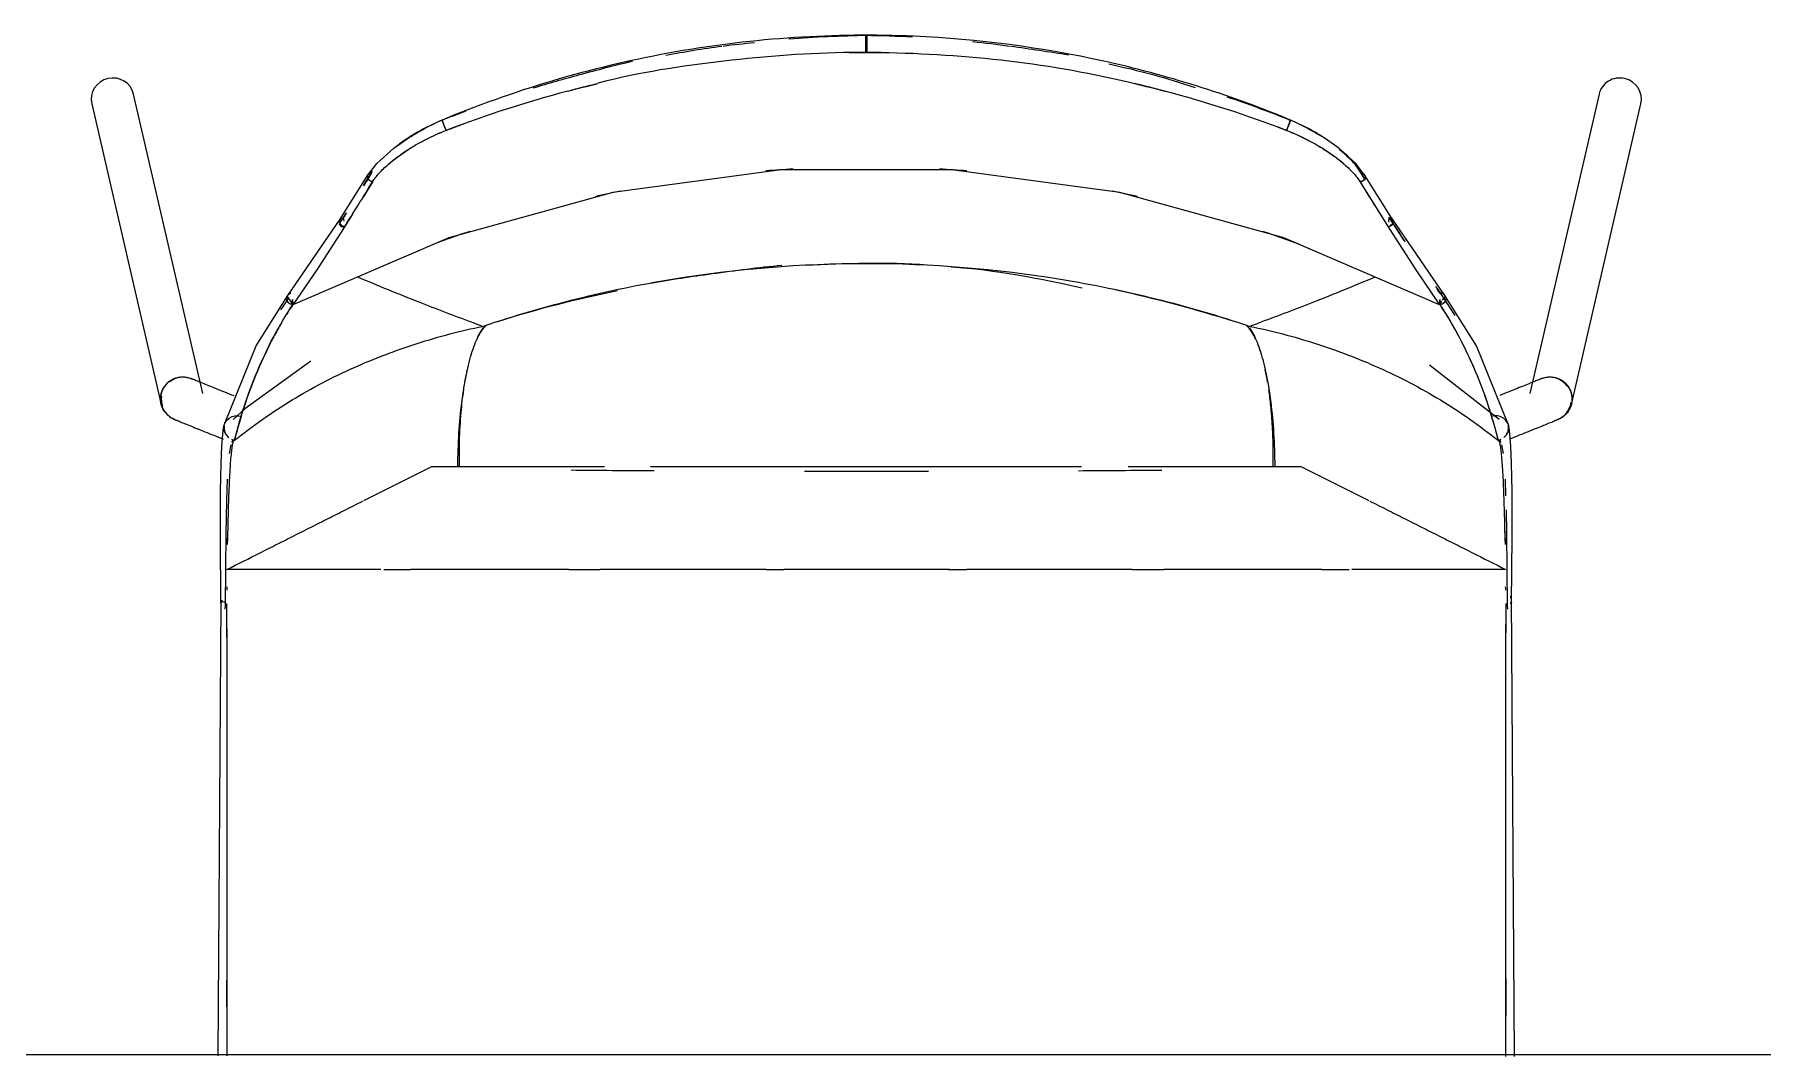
# Model space of a CAD drawing. Header units: millimetres. Extents: x 155920 to 295199, y -4084 to 97293.
# Drawn here: x 189633 to 190261, y 25774 to 26146 of the extents above; entities that cross this region are included whole.
import ezdxf

# ---------------------------------------------------------------- set-up
doc = ezdxf.new("R2010")
doc.units = ezdxf.units.MM
doc.header["$MEASUREMENT"] = 0
doc.layers.add('I-FURN', color=8, linetype='CONTINUOUS', lineweight=9)

msp = doc.modelspace()

# ---------------------------------------------------------------- linework, layer by layer
at = {"layer": 'I-FURN'}
for p, q in [((189935.27, 26145.24), (189935.27, 26145.35)), ((189935.27, 26144.93), (189935.27, 26145.24)), ((189935.27, 26144.43), (189935.27, 26144.93)), ((189935.27, 26143.79), (189935.27, 26144.43)), ((189935.27, 26143.04), (189935.27, 26143.79)), ((189935.27, 26142.23), (189935.27, 26143.04)), ((189935.27, 26141.43), (189935.27, 26142.23)), ((189935.27, 26140.67), (189935.27, 26141.43)), ((189935.27, 26140.03), (189935.27, 26140.67)), ((189935.73, 26145.35), (189935.73, 26145.24)), ((189935.73, 26145.24), (189935.73, 26144.93)), ((189935.73, 26144.93), (189935.73, 26144.43)), ((189935.73, 26144.43), (189935.73, 26143.79)), ((189935.73, 26143.79), (189935.73, 26143.04)), ((189935.73, 26143.04), (189935.73, 26142.23)), ((189935.73, 26142.23), (189935.73, 26141.43)), ((189935.73, 26141.43), (189935.73, 26140.67)), ((189935.73, 26140.67), (189935.73, 26140.03)), ((189935.28, 26139.54), (189935.27, 26140.03)), ((189935.28, 26139.22), (189935.28, 26139.54)), ((189935.73, 26140.03), (189935.73, 26139.54)), ((189935.73, 26139.54), (189935.73, 26139.22)), ((189694.53, 26015.17), (189669.41, 26123.98)), ((190201.59, 26123.98), (190176.47, 26015.17)), ((189654.21, 26120.47), (189679.33, 26011.66)), ((190191.67, 26011.66), (190216.8, 26120.47)), ((189769.24, 26108.14), (189776.43, 26112.22)), ((189781.42, 26114.51), (189781.45, 26114.41)), ((189781.45, 26114.41), (189781.53, 26114.21)), ((189781.53, 26114.21), (189781.65, 26113.91)), ((189781.65, 26113.91), (189781.79, 26113.54)), ((189781.79, 26113.54), (189781.96, 26113.11)), ((189781.96, 26113.11), (189782.14, 26112.66)), ((189782.14, 26112.66), (189782.32, 26112.2)), ((189782.32, 26112.2), (189782.49, 26111.78)), ((189782.49, 26111.78), (189782.64, 26111.4)), ((189782.64, 26111.4), (189782.76, 26111.1)), ((189782.76, 26111.1), (189782.84, 26110.89)), ((189782.84, 26110.89), (189782.88, 26110.78)), ((190088.12, 26110.78), (190088.16, 26110.89)), ((190088.16, 26110.89), (190088.25, 26111.1)), ((190088.25, 26111.1), (190088.37, 26111.4)), ((190088.37, 26111.4), (190088.52, 26111.78)), ((190088.52, 26111.78), (190088.69, 26112.2)), ((190088.69, 26112.2), (190088.87, 26112.66)), ((190088.87, 26112.66), (190089.04, 26113.11)), ((190089.04, 26113.11), (190089.21, 26113.54)), ((190089.21, 26113.54), (190089.36, 26113.91)), ((190089.36, 26113.91), (190089.47, 26114.21)), ((190089.47, 26114.21), (190089.55, 26114.41)), ((190089.55, 26114.41), (190089.59, 26114.51)), ((190101.77, 26108.14), (190094.57, 26112.22)), ((189757.73, 26098.8), (189763.89, 26104.37)), ((189763.89, 26104.37), (189769.24, 26108.14)), ((190107.12, 26104.37), (190101.77, 26108.14)), ((190113.28, 26098.8), (190107.12, 26104.37)), ((189754.54, 26094.58), (189757.73, 26098.8)), ((189904.62, 26096.5), (189843.42, 26088.19)), ((189966.39, 26096.49), (189904.62, 26096.5)), ((190027.59, 26088.19), (189966.39, 26096.49)), ((190116.46, 26094.58), (190113.28, 26098.8)), ((189744.23, 26078.22), (189754.63, 26094.72)), ((189756.24, 26092.18), (189752.75, 26086.55)), ((189752.97, 26090.74), (189756.22, 26095.95)), ((190114.75, 26092.19), (190115.18, 26092.24)), ((190116.81, 26092.7), (190114.76, 26095.98)), ((190114.76, 26092.18), (190125.4, 26075.18)), ((190115.18, 26092.24), (190115.6, 26092.4)), ((190115.6, 26095.23), (190115.19, 26095.28)), ((190115.98, 26095.07), (190115.6, 26095.23)), ((190115.6, 26092.4), (190115.97, 26092.64)), ((190115.97, 26092.64), (190116.28, 26092.96)), ((190116.28, 26094.83), (190115.98, 26095.07)), ((190116.5, 26094.51), (190116.28, 26094.83)), ((190116.28, 26092.96), (190116.49, 26093.33)), ((190126.63, 26078.44), (190116.42, 26094.64)), ((190116.49, 26093.33), (190116.61, 26093.73)), ((190116.61, 26094.13), (190116.5, 26094.51)), ((190116.61, 26093.73), (190116.61, 26094.13)), ((189843.42, 26088.19), (189783.94, 26071.73)), ((190087.07, 26071.73), (190027.59, 26088.19)), ((189725.42, 26050.88), (189744.47, 26078.58)), ((189744.24, 26078), (189744.23, 26077.58)), ((189744.36, 26078.39), (189744.24, 26078)), ((189744.28, 26077.05), (189745.55, 26079.03)), ((189744.58, 26078.73), (189744.36, 26078.39)), ((189744.89, 26079), (189744.58, 26078.73)), ((189745.55, 26079.03), (189746.61, 26080.68)), ((189748.99, 26080.55), (189745.61, 26075.18)), ((189745.86, 26077.78), (189745.69, 26079.26)), ((190125.31, 26079.26), (190125.12, 26077.58)), ((190125.2, 26077.41), (190125.39, 26079.13)), ((190130.82, 26070.74), (190125.46, 26079.03)), ((190126.42, 26078.73), (190126.11, 26079)), ((190126.2, 26078.87), (190126.51, 26078.6)), ((190126.64, 26078.39), (190126.42, 26078.73)), ((190126.51, 26078.6), (190126.73, 26078.26)), ((190145.58, 26050.88), (190126.54, 26078.58)), ((190126.76, 26078), (190126.64, 26078.39)), ((190126.73, 26078.26), (190126.84, 26077.87)), ((189783.94, 26071.73), (189727.29, 26047.42)), ((189745.61, 26075.18), (189735.92, 26060.19)), ((189744.34, 26077.17), (189744.54, 26076.77)), ((189744.54, 26076.77), (189744.84, 26076.43)), ((189744.84, 26076.43), (189745.21, 26076.17)), ((189745.21, 26076.17), (189745.63, 26075.99)), ((189745.63, 26075.99), (189746.07, 26075.91)), ((190143.71, 26047.42), (190087.07, 26071.73)), ((190124.93, 26075.91), (190125.38, 26075.99)), ((190125.46, 26075.86), (190125.02, 26075.78)), ((190125.38, 26075.99), (190125.8, 26076.17)), ((190125.4, 26075.18), (190135.08, 26060.19)), ((190125.88, 26076.04), (190125.46, 26075.86)), ((190125.8, 26076.17), (190126.16, 26076.43)), ((190126.25, 26076.3), (190125.88, 26076.04)), ((190126.16, 26076.43), (190126.46, 26076.77)), ((190126.54, 26076.64), (190126.25, 26076.3)), ((190126.46, 26076.77), (190126.67, 26077.17)), ((190126.75, 26077.03), (190126.54, 26076.64)), ((190126.67, 26077.17), (190126.77, 26077.58)), ((190126.85, 26077.45), (190126.75, 26077.03)), ((189735.92, 26060.19), (189727.29, 26047.42)), ((190135.08, 26060.19), (190143.71, 26047.42)), ((190143.86, 26051.54), (190142.75, 26053.1)), ((189713.88, 26032.5), (189725.42, 26050.88)), ((189725.02, 26049.58), (189725.06, 26050.06)), ((189725.09, 26049.1), (189725.02, 26049.58)), ((189725.06, 26050.06), (189725.21, 26050.51)), ((189725.27, 26048.66), (189725.09, 26049.1)), ((189725.21, 26050.51), (189727.28, 26047.55)), ((189725.54, 26048.26), (189725.27, 26048.66)), ((189725.9, 26047.94), (189725.54, 26048.26)), ((189726.33, 26047.71), (189725.9, 26047.94)), ((189726.8, 26047.58), (189726.33, 26047.71)), ((189727.28, 26047.55), (189726.8, 26047.58)), ((189727.28, 26047.55), (189727.17, 26049.32)), ((189727.18, 26049.32), (189727.28, 26047.55)), ((189727.28, 26047.55), (189727.22, 26049.36)), ((189727.28, 26047.55), (189727.22, 26049.36)), ((190143.78, 26049.36), (190143.72, 26047.55)), ((190143.78, 26049.36), (190143.72, 26047.55)), ((190143.83, 26049.32), (190143.72, 26047.55)), ((190143.72, 26047.55), (190143.83, 26049.32)), ((190143.72, 26047.55), (190144.55, 26048.73)), ((190144.21, 26047.58), (190143.72, 26047.55)), ((190144.67, 26047.71), (190144.21, 26047.58)), ((190145.1, 26047.94), (190144.67, 26047.71)), ((190144.78, 26049.07), (190145.79, 26050.51)), ((190145.46, 26048.26), (190145.1, 26047.94)), ((190145.74, 26048.66), (190145.46, 26048.26)), ((190157.12, 26032.5), (190145.58, 26050.88)), ((190145.92, 26049.1), (190145.74, 26048.66)), ((190145.79, 26050.51), (190145.94, 26050.06)), ((190145.99, 26049.58), (190145.92, 26049.1)), ((190145.94, 26050.06), (190145.99, 26049.58)), ((189702.38, 26004.07), (189713.88, 26032.5)), ((190168.62, 26004.07), (190157.12, 26032.5)), ((189685.72, 26021.11), (189686.04, 26021.16)), ((189686.04, 26021.16), (189686.36, 26021.2)), ((189686.36, 26021.2), (189686.67, 26021.23)), ((189686.67, 26021.23), (189686.99, 26021.25)), ((189686.99, 26021.25), (189687.31, 26021.25)), ((189687.31, 26021.25), (189687.63, 26021.24)), ((189687.63, 26021.24), (189687.95, 26021.22)), ((189687.95, 26021.22), (189688.27, 26021.18)), ((189688.27, 26021.18), (189688.59, 26021.13)), ((189733.75, 26026.95), (189709.81, 26009.65)), ((190165.38, 26005.75), (190139.98, 26025.57)), ((190182.33, 26021.12), (190182.65, 26021.17)), ((190182.65, 26021.17), (190182.96, 26021.21)), ((190182.96, 26021.21), (190183.28, 26021.23)), ((190183.28, 26021.23), (190183.6, 26021.25)), ((190183.6, 26021.25), (190183.92, 26021.25)), ((190183.92, 26021.25), (190184.24, 26021.24)), ((190184.24, 26021.24), (190184.56, 26021.21)), ((190184.56, 26021.21), (190184.88, 26021.18)), ((190184.88, 26021.18), (190185.2, 26021.13)), ((189679.33, 26014.63), (189679.39, 26014.94)), ((189679.39, 26014.94), (189679.46, 26015.25)), ((189679.46, 26015.25), (189679.55, 26015.56)), ((189679.55, 26015.56), (189679.65, 26015.87)), ((189679.65, 26015.87), (189679.76, 26016.17)), ((189679.76, 26016.17), (189679.79, 26016.25)), ((189679.79, 26016.25), (189679.92, 26016.54)), ((189679.92, 26016.54), (189680.05, 26016.83)), ((189680.05, 26016.83), (189680.2, 26017.11)), ((189680.2, 26017.11), (189680.36, 26017.39)), ((189680.36, 26017.39), (189680.53, 26017.66)), ((189680.53, 26017.66), (189680.72, 26017.92)), ((189680.72, 26017.92), (189680.91, 26018.18)), ((189680.91, 26018.18), (189681.11, 26018.43)), ((189681.11, 26018.43), (189681.32, 26018.67)), ((189681.32, 26018.67), (189681.54, 26018.9)), ((189681.54, 26018.9), (189681.77, 26019.12)), ((189681.77, 26019.12), (189682.01, 26019.33)), ((189682.01, 26019.33), (189682.26, 26019.54)), ((189682.26, 26019.54), (189682.52, 26019.73)), ((189682.52, 26019.73), (189682.78, 26019.91)), ((189682.78, 26019.91), (189683.05, 26020.08)), ((189683.05, 26020.08), (189683.33, 26020.24)), ((189683.33, 26020.24), (189683.61, 26020.39)), ((189683.61, 26020.39), (189683.9, 26020.53)), ((189683.9, 26020.53), (189684.19, 26020.66)), ((189684.19, 26020.66), (189684.49, 26020.77)), ((189684.49, 26020.77), (189684.79, 26020.88)), ((189684.79, 26020.88), (189685.1, 26020.97)), ((189685.1, 26020.97), (189685.41, 26021.05)), ((189685.41, 26021.05), (189685.72, 26021.11)), ((189688.59, 26021.13), (189688.9, 26021.07)), ((189688.9, 26021.07), (189689.21, 26021)), ((189689.21, 26021), (189689.52, 26020.91)), ((189689.52, 26020.91), (189689.82, 26020.81)), ((189689.82, 26020.81), (189690.12, 26020.7)), ((189690.12, 26020.7), (189690.21, 26020.67)), ((189690.21, 26020.66), (189690.21, 26020.67)), ((189690.21, 26020.67), (189690.22, 26020.66)), ((189690.25, 26020.65), (189690.21, 26020.66)), ((189690.22, 26020.66), (189690.28, 26020.64)), ((189690.33, 26020.62), (189690.25, 26020.65)), ((189690.28, 26020.64), (189690.37, 26020.6)), ((189690.44, 26020.57), (189690.33, 26020.62)), ((189690.37, 26020.6), (189690.41, 26020.59)), ((189690.59, 26020.51), (189690.44, 26020.57)), ((189690.77, 26020.44), (189690.59, 26020.51)), ((189690.99, 26020.35), (189690.77, 26020.44)), ((189691.24, 26020.25), (189690.99, 26020.35)), ((189691.53, 26020.13), (189691.24, 26020.25)), ((189691.85, 26020), (189691.53, 26020.13)), ((189692.21, 26019.86), (189691.85, 26020)), ((189692.59, 26019.7), (189692.21, 26019.86)), ((189693.01, 26019.53), (189692.59, 26019.7)), ((189693.46, 26019.35), (189693.01, 26019.53)), ((189693.95, 26019.16), (189693.46, 26019.35)), ((189694.46, 26018.95), (189693.95, 26019.16)), ((189695, 26018.73), (189694.46, 26018.95)), ((189695.57, 26018.5), (189695, 26018.73)), ((189696.16, 26018.26), (189695.57, 26018.5)), ((189696.79, 26018.01), (189696.16, 26018.26)), ((189697.44, 26017.75), (189696.79, 26018.01)), ((189698.11, 26017.47), (189697.44, 26017.75)), ((189698.8, 26017.19), (189698.11, 26017.47)), ((189699.52, 26016.9), (189698.8, 26017.19)), ((189700.26, 26016.6), (189699.52, 26016.9)), ((189701.02, 26016.3), (189700.26, 26016.6)), ((189701.8, 26015.98), (189701.02, 26016.3)), ((189702.6, 26015.66), (189701.8, 26015.98)), ((189703.41, 26015.33), (189702.6, 26015.66)), ((189704.23, 26015), (189703.41, 26015.33)), ((189705.07, 26014.66), (189704.23, 26015)), ((190167.29, 26015.21), (190166.46, 26014.87)), ((190168.11, 26015.54), (190167.29, 26015.21)), ((190168.91, 26015.86), (190168.11, 26015.54)), ((190169.7, 26016.18), (190168.91, 26015.86)), ((190170.46, 26016.49), (190169.7, 26016.18)), ((190171.21, 26016.79), (190170.46, 26016.49)), ((190171.94, 26017.09), (190171.21, 26016.79)), ((190172.64, 26017.37), (190171.94, 26017.09)), ((190173.32, 26017.65), (190172.64, 26017.37)), ((190173.98, 26017.91), (190173.32, 26017.65)), ((190174.61, 26018.17), (190173.98, 26017.91)), ((190175.22, 26018.41), (190174.61, 26018.17)), ((190175.8, 26018.65), (190175.22, 26018.41)), ((190176.35, 26018.87), (190175.8, 26018.65)), ((190176.87, 26019.08), (190176.35, 26018.87)), ((190177.36, 26019.28), (190176.87, 26019.08)), ((190177.83, 26019.47), (190177.36, 26019.28)), ((190178.26, 26019.64), (190177.83, 26019.47)), ((190178.66, 26019.8), (190178.26, 26019.64)), ((190179.02, 26019.95), (190178.66, 26019.8)), ((190179.36, 26020.09), (190179.02, 26019.95)), ((190179.66, 26020.21), (190179.36, 26020.09)), ((190179.92, 26020.31), (190179.66, 26020.21)), ((190180.15, 26020.41), (190179.92, 26020.31)), ((190180.35, 26020.49), (190180.15, 26020.41)), ((190180.51, 26020.55), (190180.35, 26020.49)), ((190180.64, 26020.6), (190180.51, 26020.55)), ((190180.6, 26020.59), (190180.7, 26020.63)), ((190180.73, 26020.64), (190180.64, 26020.6)), ((190180.7, 26020.63), (190180.77, 26020.65)), ((190180.78, 26020.66), (190180.73, 26020.64)), ((190180.77, 26020.65), (190180.8, 26020.67)), ((190180.8, 26020.67), (190180.78, 26020.66)), ((190180.8, 26020.67), (190181.1, 26020.78)), ((190180.8, 26020.67), (190180.8, 26020.67)), ((190181.1, 26020.78), (190181.4, 26020.88)), ((190181.4, 26020.88), (190181.71, 26020.97)), ((190181.71, 26020.97), (190182.02, 26021.05)), ((190182.02, 26021.05), (190182.33, 26021.12)), ((190185.2, 26021.13), (190185.51, 26021.06)), ((190185.51, 26021.06), (190185.82, 26020.99)), ((190185.82, 26020.99), (190186.13, 26020.9)), ((190186.13, 26020.9), (190186.43, 26020.8)), ((190186.43, 26020.8), (190186.73, 26020.69)), ((190186.73, 26020.69), (190187.03, 26020.57)), ((190187.03, 26020.57), (190187.32, 26020.43)), ((190187.32, 26020.43), (190187.6, 26020.29)), ((190187.6, 26020.29), (190187.88, 26020.13)), ((190187.88, 26020.13), (190188.15, 26019.96)), ((190188.15, 26019.96), (190188.42, 26019.78)), ((190188.42, 26019.78), (190188.68, 26019.59)), ((190188.68, 26019.59), (190188.92, 26019.39)), ((190188.92, 26019.39), (190189.17, 26019.18)), ((190189.17, 26019.18), (190189.4, 26018.96)), ((190189.4, 26018.96), (190189.62, 26018.73)), ((190189.62, 26018.73), (190189.84, 26018.49)), ((190189.84, 26018.49), (190190.04, 26018.25)), ((190190.04, 26018.25), (190190.24, 26017.99)), ((190190.24, 26017.99), (190190.42, 26017.73)), ((190190.42, 26017.73), (190190.6, 26017.46)), ((190190.6, 26017.46), (190190.76, 26017.19)), ((190190.76, 26017.19), (190190.91, 26016.91)), ((190190.91, 26016.91), (190191.05, 26016.62)), ((190191.05, 26016.62), (190191.18, 26016.33)), ((190191.18, 26016.33), (190191.21, 26016.25)), ((190191.21, 26016.25), (190191.33, 26015.95)), ((190191.33, 26015.95), (190191.43, 26015.64)), ((190191.43, 26015.64), (190191.52, 26015.34)), ((190191.52, 26015.34), (190191.6, 26015.03)), ((190191.6, 26015.03), (190191.66, 26014.71)), ((189679.21, 26013.36), (189679.22, 26013.68)), ((189679.21, 26013.04), (189679.21, 26013.36)), ((189679.23, 26012.72), (189679.21, 26013.04)), ((189679.22, 26013.68), (189679.24, 26013.99)), ((189679.25, 26012.4), (189679.23, 26012.72)), ((189679.24, 26013.99), (189679.28, 26014.31)), ((189679.29, 26012.08), (189679.25, 26012.4)), ((189679.28, 26014.31), (189679.33, 26014.63)), ((189679.35, 26011.76), (189679.29, 26012.08)), ((189679.41, 26011.45), (189679.35, 26011.76)), ((189679.49, 26011.14), (189679.41, 26011.45)), ((189679.58, 26010.83), (189679.49, 26011.14)), ((189679.68, 26010.53), (189679.58, 26010.83)), ((189679.8, 26010.23), (189679.68, 26010.53)), ((189679.93, 26009.94), (189679.8, 26010.23)), ((189680.06, 26009.65), (189679.93, 26009.94)), ((189680.21, 26009.37), (189680.06, 26009.65)), ((189680.37, 26009.09), (189680.21, 26009.37)), ((189680.55, 26008.82), (189680.37, 26009.09)), ((189680.73, 26008.56), (189680.55, 26008.82)), ((189705.93, 26014.32), (189705.07, 26014.66)), ((189709.81, 26009.65), (189705.61, 26005.74)), ((190166.46, 26014.87), (190165.62, 26014.53)), ((190190.32, 26008.63), (190190.13, 26008.37)), ((190190.5, 26008.89), (190190.32, 26008.63)), ((190190.67, 26009.16), (190190.5, 26008.89)), ((190190.83, 26009.44), (190190.67, 26009.16)), ((190190.98, 26009.73), (190190.83, 26009.44)), ((190191.11, 26010.02), (190190.98, 26009.73)), ((190191.24, 26010.31), (190191.11, 26010.02)), ((190191.35, 26010.61), (190191.24, 26010.31)), ((190191.45, 26010.92), (190191.35, 26010.61)), ((190191.53, 26011.22), (190191.45, 26010.92)), ((190191.61, 26011.54), (190191.53, 26011.22)), ((190191.67, 26011.85), (190191.61, 26011.54)), ((190191.66, 26014.71), (190191.71, 26014.4)), ((190191.72, 26012.17), (190191.67, 26011.85)), ((190191.71, 26014.4), (190191.75, 26014.08)), ((190191.76, 26012.48), (190191.72, 26012.17)), ((190191.75, 26014.08), (190191.78, 26013.76)), ((190191.78, 26012.8), (190191.76, 26012.48)), ((190191.78, 26013.76), (190191.79, 26013.44)), ((190191.79, 26013.12), (190191.78, 26012.8)), ((190191.79, 26013.44), (190191.79, 26013.12)), ((189680.92, 26008.3), (189680.73, 26008.56)), ((189681.12, 26008.05), (189680.92, 26008.3)), ((189681.34, 26007.82), (189681.12, 26008.05)), ((189681.56, 26007.59), (189681.34, 26007.82)), ((189681.79, 26007.36), (189681.56, 26007.59)), ((189682.03, 26007.15), (189681.79, 26007.36)), ((189682.28, 26006.95), (189682.03, 26007.15)), ((189682.53, 26006.76), (189682.28, 26006.95)), ((189682.8, 26006.58), (189682.53, 26006.76)), ((189683.07, 26006.4), (189682.8, 26006.58)), ((189683.34, 26006.24), (189683.07, 26006.4)), ((189683.63, 26006.1), (189683.34, 26006.24)), ((189683.92, 26005.96), (189683.63, 26006.1)), ((189684.21, 26005.83), (189683.92, 26005.96)), ((189684.24, 26005.82), (189684.21, 26005.83)), ((189684.21, 26005.83), (189684.21, 26005.83)), ((189684.21, 26005.83), (189684.23, 26005.83)), ((189684.23, 26005.83), (189684.28, 26005.8)), ((189684.31, 26005.79), (189684.24, 26005.82)), ((189684.28, 26005.8), (189684.37, 26005.77)), ((189684.41, 26005.75), (189684.31, 26005.79)), ((189684.37, 26005.77), (189684.5, 26005.72)), ((189684.5, 26005.72), (189684.66, 26005.65)), ((189684.66, 26005.65), (189684.86, 26005.57)), ((189684.86, 26005.57), (189685.09, 26005.48)), ((189685.09, 26005.48), (189685.35, 26005.37)), ((189685.35, 26005.37), (189685.65, 26005.25)), ((189685.65, 26005.25), (189685.99, 26005.12)), ((189685.99, 26005.12), (189686.35, 26004.97)), ((189686.35, 26004.97), (189686.75, 26004.81)), ((189686.75, 26004.81), (189687.18, 26004.63)), ((189687.18, 26004.63), (189687.65, 26004.45)), ((189687.65, 26004.45), (189688.14, 26004.25)), ((189688.14, 26004.25), (189688.66, 26004.03)), ((189688.66, 26004.03), (189689.21, 26003.81)), ((189689.21, 26003.81), (189689.79, 26003.58)), ((189689.79, 26003.58), (189690.4, 26003.33)), ((189690.4, 26003.33), (189691.03, 26003.08)), ((189691.03, 26003.08), (189691.69, 26002.81)), ((189691.69, 26002.81), (189692.37, 26002.54)), ((189692.37, 26002.54), (189693.07, 26002.25)), ((189701.89, 26001.89), (189702.3, 26003.84)), ((189702.53, 26001.22), (189702.25, 26002.36)), ((189702.26, 26003.52), (189702.59, 26004.63)), ((189702.3, 26003.84), (189702.63, 26004.61)), ((189702.63, 26004.61), (189703.22, 26005.47)), ((189703.22, 26005.47), (189704.15, 26006.29)), ((189704.15, 26006.29), (189705.27, 26006.85)), ((189705.27, 26006.85), (189706.17, 26007.08)), ((189706.17, 26007.08), (189707.55, 26007.13)), ((189707.55, 26007.13), (189708.59, 26006.92)), ((190163.45, 26007.13), (190162.41, 26006.92)), ((190164.83, 26007.08), (190163.45, 26007.13)), ((190165.73, 26006.85), (190164.83, 26007.08)), ((190166.86, 26006.29), (190165.73, 26006.85)), ((190167.78, 26005.47), (190166.86, 26006.29)), ((190168.37, 26004.61), (190167.78, 26005.47)), ((190168.7, 26003.84), (190168.37, 26004.61)), ((190168.41, 26004.63), (190168.74, 26003.52)), ((190168.76, 26002.36), (190168.48, 26001.22)), ((190169.11, 26001.89), (190168.7, 26003.84)), ((190177.47, 26002.07), (190178.19, 26002.36)), ((190178.19, 26002.36), (190178.89, 26002.64)), ((190178.89, 26002.64), (190179.56, 26002.91)), ((190179.56, 26002.91), (190180.21, 26003.17)), ((190180.21, 26003.17), (190180.83, 26003.42)), ((190180.83, 26003.42), (190181.43, 26003.67)), ((190181.43, 26003.67), (190182, 26003.9)), ((190182, 26003.9), (190182.54, 26004.11)), ((190182.54, 26004.11), (190183.05, 26004.32)), ((190183.05, 26004.32), (190183.53, 26004.52)), ((190183.53, 26004.52), (190183.98, 26004.7)), ((190183.98, 26004.7), (190184.4, 26004.87)), ((190184.4, 26004.87), (190184.79, 26005.02)), ((190184.79, 26005.02), (190185.14, 26005.17)), ((190185.14, 26005.17), (190185.47, 26005.3)), ((190185.47, 26005.3), (190185.75, 26005.41)), ((190185.75, 26005.41), (190186.01, 26005.52)), ((190186.01, 26005.52), (190186.22, 26005.6)), ((190186.22, 26005.6), (190186.41, 26005.68)), ((190186.41, 26005.68), (190186.56, 26005.74)), ((190186.56, 26005.74), (190186.67, 26005.78)), ((190186.63, 26005.77), (190186.59, 26005.75)), ((190186.72, 26005.8), (190186.63, 26005.77)), ((190186.67, 26005.78), (190186.74, 26005.81)), ((190186.77, 26005.83), (190186.72, 26005.8)), ((190186.74, 26005.81), (190186.78, 26005.83)), ((190186.79, 26005.83), (190186.77, 26005.83)), ((190186.78, 26005.83), (190186.79, 26005.83)), ((190186.87, 26005.87), (190186.79, 26005.83)), ((190187.16, 26005.99), (190186.87, 26005.87)), ((190187.45, 26006.13), (190187.16, 26005.99)), ((190187.73, 26006.29), (190187.45, 26006.13)), ((190188.01, 26006.45), (190187.73, 26006.29)), ((190188.28, 26006.62), (190188.01, 26006.45)), ((190188.54, 26006.81), (190188.28, 26006.62)), ((190188.79, 26007), (190188.54, 26006.81)), ((190189.04, 26007.21), (190188.79, 26007)), ((190189.28, 26007.42), (190189.04, 26007.21)), ((190189.5, 26007.65), (190189.28, 26007.42)), ((190189.72, 26007.88), (190189.5, 26007.65)), ((190189.93, 26008.12), (190189.72, 26007.88)), ((190190.13, 26008.37), (190189.93, 26008.12)), ((189693.07, 26002.25), (189693.8, 26001.96)), ((189693.8, 26001.96), (189694.55, 26001.66)), ((189694.55, 26001.66), (189695.31, 26001.35)), ((189695.31, 26001.35), (189696.1, 26001.03)), ((189696.1, 26001.03), (189696.9, 26000.71)), ((189696.9, 26000.71), (189697.72, 26000.38)), ((189697.72, 26000.38), (189698.55, 26000.04)), ((189698.55, 26000.04), (189699.39, 25999.7)), ((189699.39, 25999.7), (189700.25, 25999.35)), ((189700.25, 25999.35), (189701.12, 25999)), ((189701.12, 25999), (189701.99, 25998.65)), ((189701.43, 25996), (189701.89, 26001.89)), ((189703.1, 26000.18), (189702.53, 26001.22)), ((189704.29, 25993.49), (189704.8, 25996.58)), ((189705.1, 25997.58), (189705.56, 25998.37)), ((190165.45, 25998.37), (190165.9, 25997.58)), ((190166.2, 25996.58), (190166.72, 25993.49)), ((190168.48, 26001.22), (190167.91, 26000.18)), ((190169.57, 25996), (190169.11, 26001.89)), ((190169.34, 25998.78), (190170.21, 25999.13)), ((190170.21, 25999.13), (190171.07, 25999.48)), ((190171.07, 25999.48), (190171.92, 25999.83)), ((190171.92, 25999.83), (190172.76, 26000.16)), ((190172.76, 26000.16), (190173.59, 26000.5)), ((190173.59, 26000.5), (190174.4, 26000.83)), ((190174.4, 26000.83), (190175.2, 26001.15)), ((190175.2, 26001.15), (190175.98, 26001.46)), ((190175.98, 26001.46), (190176.73, 26001.77)), ((190176.73, 26001.77), (190177.47, 26002.07)), ((189701.02, 25979.61), (189701.21, 25989.94)), ((189701.21, 25989.94), (189701.43, 25996)), ((190169.8, 25989.94), (190169.57, 25996)), ((190169.99, 25979.61), (190169.8, 25989.94)), ((189703.27, 25976.23), (189703.57, 25984.16)), ((189752.98, 25976.31), (189777.74, 25988.77)), ((189777.74, 25988.77), (189840.44, 25988.77)), ((189857.19, 25988.77), (189935.5, 25988.77)), ((189935.5, 25988.77), (190013.65, 25988.77)), ((190030.57, 25988.77), (190093.26, 25988.77)), ((190093.26, 25988.77), (190118.02, 25976.31)), ((190167.44, 25984.12), (190167.67, 25978.11)), ((189700.97, 25963.19), (189701.02, 25979.61)), ((190170.04, 25963.19), (190169.99, 25979.61)), ((189703.02, 25964.41), (189703.27, 25976.23)), ((190167.82, 25973.03), (190167.99, 25964.41)), ((189703.49, 25960.38), (189703.65, 25965.14)), ((189703.65, 25965.14), (189703.66, 25965.28)), ((190167.35, 25965.28), (190167.51, 25960.38)), ((189701.16, 25939.24), (189700.97, 25963.19)), ((189702.86, 25951.57), (189703.02, 25964.41)), ((190167.99, 25964.41), (190168.14, 25951.55)), ((190169.85, 25939.24), (190170.04, 25963.19)), ((189702.76, 25938.18), (189702.86, 25951.57)), ((189759.22, 25951.31), (189710.55, 25951.31)), ((189827.49, 25951.31), (189770.06, 25951.31)), ((189899.09, 25951.31), (189838.89, 25951.31)), ((189965.74, 25951.31), (189905.59, 25951.31)), ((190032.08, 25951.31), (189972, 25951.31)), ((190100.92, 25951.31), (190043.58, 25951.31)), ((190160.46, 25951.31), (190111.84, 25951.31)), ((190168.14, 25951.55), (190168.24, 25938.18)), ((189700.16, 25774.61), (189701.18, 25939.81)), ((189701.35, 25939.9), (189701.2, 25939.84)), ((189701.2, 25939.84), (189701.2, 25939.77)), ((189701.65, 25939.96), (189701.35, 25939.9)), ((189701.38, 25939.7), (189701.69, 25939.64)), ((189701.69, 25939.64), (189702.14, 25939.59)), ((189702.14, 25939.59), (189702.69, 25939.56)), ((190169.31, 25941.08), (190169.63, 25941.14)), ((190169.66, 25941.33), (190169.36, 25941.39)), ((190169.8, 25941.2), (190169.81, 25941.27)), ((190170.85, 25774.43), (190169.82, 25941.24)), ((189702.7, 25936.94), (189702.76, 25938.18)), ((190168.24, 25938.18), (190168.3, 25936.94)), ((190905.5, 25775.01), (188965.5, 25775.01))]:
    msp.add_line(p, q, dxfattribs=at)
for centre, major_axis, ratio, start_param, end_param in [((189661.81, 26122.22), (-7.6, -1.75), 0.972413, 4.712389, 6.283185), ((189661.81, 26122.22), (-7.6, -1.75), 0.972413, 3.141593, 4.712389), ((190209.19, 26122.22), (7.6, -1.75), 0.972413, 1.570796, 3.141593), ((190209.19, 26122.22), (7.6, -1.75), 0.972413, 0, 1.570796), ((189686.93, 26013.41), (-7.6, -1.75), 0.972413, 4.712389, 6.806784), ((189687.41, 26013.17), (-3, -7.42), 0.991026, 3.952562, 4.18879), ((190184.07, 26013.41), (7.6, -1.75), 0.972413, 5.759587, 7.853982), ((190183.59, 26013.17), (3, -7.42), 0.991026, 1.832596, 2.330624), ((189687.41, 26013.17), (-3, -7.42), 0.991026, 4.974188, 5.437538), ((190183.59, 26013.17), (3, -7.42), 0.991026, 6.129106, 7.330383), ((189687.41, 26013.17), (-3, -7.42), 0.991026, 5.759587, 6.437265)]:
    msp.add_ellipse(centre, major_axis=major_axis, ratio=ratio, start_param=start_param, end_param=end_param, dxfattribs=at)
for points, knots in [([(190088.12, 26115.13), (190077.37, 26119.54), (190055.57, 26127.42), (190010.68, 26139.4), (189961.63, 26145.86), (189909.37, 26145.28), (189866.13, 26140.07), (189823.69, 26130.21), (189796.33, 26120.65), (189782.88, 26115.13)], [0, 0, 0, 0, 0.111111, 0.222222, 0.444444, 0.583333, 0.722222, 0.861111, 1, 1, 1, 1]), ([(189814.58, 26126.22), (189820.15, 26127.94), (189832.1, 26131.28), (189844.16, 26134.44), (189850.59, 26135.94)], [0.2224903, 0.2224903, 0.2224903, 0.2224903, 0.3333333, 0.4583693, 0.4583693, 0.4583693, 0.4583693]), ([(189930.07, 26139.08), (189914.59, 26138.89), (189883.72, 26136.54), (189852.94, 26131.82), (189837.95, 26127.92)], [0.036205, 0.036205, 0.036205, 0.036205, 0.3333333, 0.6307989, 0.6307989, 0.6307989, 0.6307989]), ([(190033, 26127.76), (190017.92, 26131.31), (189987.35, 26136.89), (189956.41, 26138.69), (189940.93, 26139.02)], [-0.6307833, -0.6307833, -0.6307833, -0.6307833, -0.3333333, -0.0362007, -0.0362007, -0.0362007, -0.0362007]), ([(190023.59, 26134.95), (190028.96, 26133.75), (190039.52, 26131.28), (190049.84, 26128.01), (190054.91, 26126.31)], [-0.4375747, -0.4375747, -0.4375747, -0.4375747, -0.3333333, -0.2318157, -0.2318157, -0.2318157, -0.2318157]), ([(189837.98, 26127.76), (189836.17, 26127.33), (189832.52, 26126.46), (189828.91, 26125.48), (189827.1, 26124.96)], [0.63092282, 0.63092282, 0.63092282, 0.63092282, 0.66666667, 0.70281944, 0.70281944, 0.70281944, 0.70281944]), ([(190043.92, 26125.03), (190042.1, 26125.51), (190038.47, 26126.43), (190034.84, 26127.35), (190033.03, 26127.8)], [-0.70282678, -0.70282678, -0.70282678, -0.70282678, -0.66666667, -0.63090723, -0.63090723, -0.63090723, -0.63090723]), ([(189756.24, 26092.18), (189756.83, 26093.16), (189758.42, 26095.19), (189761.24, 26097.94), (189763.93, 26100.17), (189766.15, 26101.84), (189768.56, 26103.5), (189771.15, 26105.11), (189773.89, 26106.67), (189777.73, 26108.66), (189780.8, 26109.97), (189782.88, 26110.79)], [0, 0, 0, 0, 0.166667, 0.333333, 0.416667, 0.5, 0.583333, 0.666667, 0.75, 0.833333, 1, 1, 1, 1]), ([(189781.42, 26114.51), (189779.27, 26113.59), (189775.12, 26111.66), (189769.51, 26108.4), (189766.34, 26106.15), (189764.91, 26105.04)], [-1, -1, -1, -1, -0.8333333, -0.6666667, -0.5061609, -0.5061609, -0.5061609, -0.5061609]), ([(189782.88, 26115.13), (189780.81, 26114.25), (189777.75, 26112.86), (189773.92, 26110.79), (189771.19, 26109.17), (189768.61, 26107.5), (189767, 26106.36), (189766.23, 26105.79)], [0, 0, 0, 0, 0.1666667, 0.25, 0.3333333, 0.4166667, 0.5, 0.5, 0.5, 0.5]), ([(189782.88, 26110.78), (189782.87, 26110.81), (189782.81, 26110.98), (189782.65, 26111.38), (189782.45, 26111.89), (189782.16, 26112.65), (189781.87, 26113.41), (189781.68, 26113.92), (189781.53, 26114.32), (189781.46, 26114.48), (189781.45, 26114.52)], [-1, -1, -1, -1, -0.833333, -0.75, -0.666667, -0.5, -0.333333, -0.25, -0.166667, 0, 0, 0, 0]), ([(190099.79, 26109.16), (190098.9, 26109.71), (190097.08, 26110.79), (190093.25, 26112.86), (190090.19, 26114.25), (190088.12, 26115.13)], [0.6666667, 0.6666667, 0.6666667, 0.6666667, 0.75, 0.8333333, 1, 1, 1, 1]), ([(190089.55, 26114.52), (190089.54, 26114.5), (190089.52, 26114.43), (190089.44, 26114.22), (190089.33, 26113.92), (190089.13, 26113.41), (190088.84, 26112.65), (190088.55, 26111.89), (190088.35, 26111.38), (190088.24, 26111.08), (190088.15, 26110.87), (190088.13, 26110.8), (190088.12, 26110.78)], [-1, -1, -1, -1, -0.916667, -0.833333, -0.75, -0.666667, -0.5, -0.333333, -0.25, -0.166667, -0.083333, 0, 0, 0, 0]), ([(190088.12, 26110.78), (190090.2, 26109.96), (190094.31, 26108.2), (190097.99, 26106.16), (190099.82, 26105.1)], [0.0000865, 0.0000865, 0.0000865, 0.0000865, 0.1666667, 0.3333333, 0.3333333, 0.3333333, 0.3333333]), ([(190092.38, 26109), (190093, 26108.72), (190094.6, 26107.97), (190097.11, 26106.67), (190099.85, 26105.11), (190102.44, 26103.5), (190104.85, 26101.84), (190107.07, 26100.17), (190109.77, 26097.94), (190112.59, 26095.19), (190114.17, 26093.16), (190114.76, 26092.18)], [0.1155675, 0.1155675, 0.1155675, 0.1155675, 0.1666667, 0.25, 0.3333333, 0.4166667, 0.5, 0.5833333, 0.6666667, 0.8333333, 1, 1, 1, 1]), ([(190114.76, 26095.98), (190114.17, 26096.96), (190112.97, 26098.49), (190110.87, 26100.69), (190109.13, 26102.3), (190107.88, 26103.37), (190107.27, 26103.86)], [0, 0, 0, 0, 0.1666667, 0.25, 0.3333333, 0.405951, 0.405951, 0.405951, 0.405951]), ([(190111.74, 26099.98), (190111.27, 26100.48), (190109.99, 26101.77), (190108.47, 26103.09), (190107.48, 26103.89)], [0.2558308, 0.2558308, 0.2558308, 0.2558308, 0.3333333, 0.4507099, 0.4507099, 0.4507099, 0.4507099]), ([(189745.84, 26075.55), (189747.51, 26078.18), (189750.91, 26083.56), (189754.45, 26089.26), (189756.25, 26092.18)], [0, 0, 0, 0, 0.5, 0.9953931, 0.9953931, 0.9953931, 0.9953931]), ([(189756.25, 26092.19), (189756.11, 26092.19), (189755.82, 26092.22), (189755.4, 26092.38), (189755.02, 26092.63), (189754.61, 26093.06), (189754.37, 26093.59), (189754.37, 26094), (189754.39, 26094.13)], [-1, -1, -1, -1, -0.9166667, -0.8333333, -0.75, -0.6666667, -0.5, -0.4166667, -0.4166667, -0.4166667, -0.4166667]), ([(189754.45, 26094.21), (189754.43, 26094.08), (189754.42, 26093.81), (189754.54, 26093.41), (189754.76, 26093.03), (189755.07, 26092.7), (189755.57, 26092.37), (189756.01, 26092.26), (189756.3, 26092.26)], [-0.5833333, -0.5833333, -0.5833333, -0.5833333, -0.5, -0.4166667, -0.3333333, -0.25, -0.1666667, 0, 0, 0, 0]), ([(190115.19, 26095.27), (190115.48, 26095.27), (190116.03, 26095.12), (190116.57, 26094.53), (190116.69, 26093.73), (190116.39, 26093.06), (190115.98, 26092.63), (190115.6, 26092.38), (190115.18, 26092.22), (190114.89, 26092.19), (190114.75, 26092.19)], [-1, -1, -1, -1, -0.833333, -0.666667, -0.5, -0.333333, -0.25, -0.166667, -0.083333, 0, 0, 0, 0]), ([(190114.75, 26092.18), (190116.53, 26089.29), (190120.02, 26083.68), (190123.38, 26078.36), (190125.02, 26075.78)], [0.0002356, 0.0002356, 0.0002356, 0.0002356, 0.5, 1, 1, 1, 1]), ([(189745.84, 26075.55), (189745.54, 26075.57), (189745.1, 26075.71), (189744.6, 26076.07), (189744.3, 26076.41), (189744.16, 26076.68), (189744.11, 26076.81)], [-1, -1, -1, -1, -0.8333333, -0.75, -0.6666667, -0.5833333, -0.5833333, -0.5833333, -0.5833333]), ([(189791.57, 26074.12), (189788.42, 26073.07), (189783.9, 26071.54), (189779.44, 26069.84), (189778.1, 26069.32)], [-0.11704847, -0.11704847, -0.11704847, -0.11704847, -0.09090909, -0.0795874, -0.0795874, -0.0795874, -0.0795874]), ([(190074.68, 26039.6), (190063.46, 26043.36), (190040.82, 26049.96), (189994.51, 26059.48), (189935.5, 26064.28), (189876.48, 26059.48), (189830.17, 26049.95), (189807.53, 26043.36), (189796.33, 26039.6)], [0, 0, 0, 0, 0.125, 0.25, 0.5, 0.75, 0.875, 1, 1, 1, 1]), ([(189857.15, 26055.3), (189864.59, 26056.65), (189880.37, 26058.96), (189896.35, 26061.01), (189904.79, 26061.84)], [-0.7808696, -0.7808696, -0.7808696, -0.7808696, -0.7, -0.6098459, -0.6098459, -0.6098459, -0.6098459]), ([(189792.18, 26041.11), (189785.83, 26043.44), (189772.05, 26048.69), (189758.26, 26054.35), (189750.82, 26057.5)], [-0.9105873, -0.9105873, -0.9105873, -0.9105873, -0.5, -0.0187577, -0.0187577, -0.0187577, -0.0187577]), ([(190120.18, 26057.5), (190112.74, 26054.34), (190098.96, 26048.68), (190085.17, 26043.48), (190078.82, 26041.13)], [-0.9812463, -0.9812463, -0.9812463, -0.9812463, -0.5, -0.0894127, -0.0894127, -0.0894127, -0.0894127]), ([(189714.36, 26023.33), (189716.12, 26027.51), (189720.04, 26035.8), (189724.74, 26043.69), (189727.28, 26047.55)], [-0.5, -0.5, -0.5, -0.5, -0.25, -0.0000387, -0.0000387, -0.0000387, -0.0000387]), ([(189727.28, 26047.55), (189727.1, 26047.55), (189726.73, 26047.6), (189726.2, 26047.81), (189725.74, 26048.14), (189725.26, 26048.72), (189724.95, 26049.61), (189725.15, 26050.51), (189725.56, 26051.09), (189725.99, 26051.42), (189726.32, 26051.56), (189726.5, 26051.61)], [-1, -1, -1, -1, -0.9166667, -0.8333333, -0.75, -0.6666667, -0.5, -0.3333333, -0.25, -0.1666667, -0.0833333, -0.0833333, -0.0833333, -0.0833333]), ([(189726.57, 26051.61), (189726.26, 26051.54), (189725.84, 26051.34), (189725.42, 26050.91), (189725.27, 26050.65), (189725.21, 26050.51)], [-0.8, -0.8, -0.8, -0.8, -0.4, -0.2, 0, 0, 0, 0]), ([(190143.97, 26051.68), (190144.33, 26051.68), (190144.88, 26051.53), (190145.44, 26051.09), (190145.75, 26050.66), (190145.93, 26050.15), (190145.98, 26049.61), (190145.87, 26049.08), (190145.63, 26048.57), (190145.26, 26048.14), (190144.8, 26047.81), (190144.28, 26047.6), (190143.91, 26047.55), (190143.72, 26047.55)], [-1, -1, -1, -1, -0.833333, -0.75, -0.666667, -0.583333, -0.5, -0.416667, -0.333333, -0.25, -0.166667, -0.083333, 0, 0, 0, 0]), ([(190143.72, 26047.55), (190146.26, 26043.69), (190150.83, 26036.07), (190154.56, 26028.08), (190156.27, 26024.18)], [0.0000387, 0.0000387, 0.0000387, 0.0000387, 0.25, 0.4829956, 0.4829956, 0.4829956, 0.4829956]), ([(190145.79, 26050.51), (190145.7, 26050.72), (190145.45, 26051.1), (190144.83, 26051.54), (190144.29, 26051.67), (190143.98, 26051.67)], [-1, -1, -1, -1, -0.7, -0.4, 0, 0, 0, 0]), ([(189723.17, 26040.94), (189722.16, 26039.21), (189718.94, 26033.46), (189714.16, 26023.37), (189709.46, 26010.67), (189707.09, 26002.39), (189706.11, 25998.26)], [-0.859181, -0.859181, -0.859181, -0.859181, -0.75, -0.5, -0.25, 0, 0, 0, 0]), ([(189794.1, 26034.96), (189794.11, 26034.98), (189794.68, 26036.21), (189795.86, 26038.29), (189797.08, 26039.63), (189797.71, 26040.12)], [0.7840583, 0.7840583, 0.7840583, 0.7840583, 0.7857143, 0.8928571, 1, 1, 1, 1]), ([(190076.9, 26034.97), (190076.52, 26035.79), (190075.36, 26037.99), (190074.13, 26039.46), (190073.29, 26040.12)], [-0.2159469, -0.2159469, -0.2159469, -0.2159469, -0.1428571, 0, 0, 0, 0]), ([(190147.11, 26042.15), (190148.39, 26040.03), (190151.86, 26033.89), (190156.84, 26023.37), (190161.55, 26010.67), (190163.91, 26002.39), (190164.9, 25998.26)], [0.1152922, 0.1152922, 0.1152922, 0.1152922, 0.25, 0.5, 0.75, 1, 1, 1, 1]), ([(189787.17, 25988.77), (189787.2, 25992.89), (189787.47, 26000.86), (189788.53, 26012.31), (189790.18, 26022.43), (189792.33, 26030.8), (189794.46, 26036.05), (189795.83, 26038.32), (189796.31, 26038.99)], [-1, -1, -1, -1, -0.8333333, -0.6666667, -0.5, -0.3333333, -0.1666667, -0.0807818, -0.0807818, -0.0807818, -0.0807818]), ([(190074.69, 26038.99), (190075.17, 26038.32), (190076.54, 26036.04), (190078.68, 26030.79), (190080.83, 26022.42), (190082.48, 26012.3), (190083.53, 26000.85), (190083.8, 25992.88), (190083.83, 25988.77)], [-0.9193728, -0.9193728, -0.9193728, -0.9193728, -0.8333333, -0.6666667, -0.5, -0.3333333, -0.1666667, 0, 0, 0, 0]), ([(189708.02, 26005.47), (189708.53, 26007.22), (189710.36, 26013.14), (189712.65, 26019.12), (189714.36, 26023.33)], [-0.8548188, -0.8548188, -0.8548188, -0.8548188, -0.75, -0.5000185, -0.5000185, -0.5000185, -0.5000185]), ([(190156.65, 26023.33), (190158.41, 26019.14), (190160.71, 26013.12), (190162.4, 26007.22), (190162.89, 26005.49)], [0.5000185, 0.5000185, 0.5000185, 0.5000185, 0.75, 0.8548188, 0.8548188, 0.8548188, 0.8548188]), ([(189787.79, 25988.79), (189787.71, 25991.93), (189787.71, 25998.5), (189788.25, 26008.02), (189788.94, 26013.94), (189789.32, 26016.56)], [0.0148525, 0.0148525, 0.0148525, 0.0148525, 0.1428571, 0.2857143, 0.4107474, 0.4107474, 0.4107474, 0.4107474]), ([(190083.21, 25988.79), (190083.27, 25991.06), (190083.29, 25994.62), (190083.18, 25999.42), (190082.95, 26004.6), (190082.49, 26010.41), (190081.96, 26014.69), (190081.68, 26016.56)], [-0.9851579, -0.9851579, -0.9851579, -0.9851579, -0.8928571, -0.8392857, -0.7857143, -0.6785714, -0.5893271, -0.5893271, -0.5893271, -0.5893271]), ([(190167.06, 25999.29), (190167.21, 25999.42), (190167.72, 25999.89), (190168.38, 26000.87), (190168.73, 26002.17), (190168.7, 26003.05), (190168.64, 26003.42)], [-0.8461538, -0.8461538, -0.8461538, -0.8461538, -0.8076923, -0.7115385, -0.6153846, -0.5384615, -0.5384615, -0.5384615, -0.5384615]), ([(189705.97, 25998.36), (189705.82, 25998.39), (189705.59, 25998.05), (189705.26, 25996.67), (189704.99, 25994.88), (189704.73, 25992.48), (189704.49, 25989.4), (189704.26, 25985.84), (189704, 25980.32), (189703.78, 25974.01), (189703.62, 25967.02), (189703.55, 25963.44), (189703.51, 25961.6)], [0.0303274, 0.0303274, 0.0303274, 0.0303274, 0.125, 0.1875, 0.25, 0.3125, 0.375, 0.4375, 0.5, 0.625, 0.6875, 0.75, 0.75, 0.75, 0.75]), ([(190167.49, 25961.6), (190167.46, 25963.43), (190167.39, 25967.02), (190167.22, 25974.01), (190167, 25980.32), (190166.74, 25985.84), (190166.52, 25989.4), (190166.27, 25992.47), (190166.02, 25994.88), (190165.74, 25996.67), (190165.42, 25998.09), (190165.18, 25998.27), (190165.03, 25998.28)], [-0.75, -0.75, -0.75, -0.75, -0.6875, -0.625, -0.5, -0.4375, -0.375, -0.3125, -0.25, -0.1875, -0.125, -0.0303274, -0.0303274, -0.0303274, -0.0303274]), ([(189958.12, 25986.89), (189950.58, 25986.87), (189935.48, 25986.85), (189920.5, 25986.89), (189913.03, 25986.92)], [-0.5758348, -0.5758348, -0.5758348, -0.5758348, -0.5, -0.4242935, -0.4242935, -0.4242935, -0.4242935]), ([(189703.33, 25951.32), (189707.32, 25953.33), (189713.36, 25956.37), (189721.5, 25960.46), (189727.64, 25963.56), (189733.85, 25966.68), (189740.12, 25969.83), (189746.4, 25973), (189750.59, 25975.11), (189752.68, 25976.16)], [-0.999743, -0.999743, -0.999743, -0.999743, -0.8333333, -0.75, -0.6666667, -0.5833333, -0.5, -0.4166667, -0.3333333, -0.3333333, -0.3333333, -0.3333333]), ([(190118.33, 25976.16), (190120.42, 25975.11), (190124.6, 25973), (190130.89, 25969.83), (190137.15, 25966.68), (190143.36, 25963.56), (190149.51, 25960.46), (190157.65, 25956.37), (190163.68, 25953.33), (190167.68, 25951.32)], [-0.6666667, -0.6666667, -0.6666667, -0.6666667, -0.5833333, -0.5, -0.4166667, -0.3333333, -0.25, -0.1666667, -0.000257, -0.000257, -0.000257, -0.000257]), ([(189701.35, 25939.04), (189701.19, 25939.13), (189701.12, 25939.26), (189701.22, 25939.39), (189701.3, 25939.43)], [-0.6, -0.6, -0.6, -0.6, -0.4, -0.3, -0.3, -0.3, -0.3]), ([(190169.38, 25939.54), (190169.63, 25939.47), (190169.95, 25939.3), (190169.77, 25939.09), (190169.48, 25938.96), (190169.35, 25938.92)], [-0.8, -0.8, -0.8, -0.8, -0.6, -0.4, -0.3, -0.3, -0.3, -0.3]), ([(189703.31, 25929.7), (189703.31, 25886.32), (189703.31, 25834.65), (189703.31, 25782.89), (189703.31, 25774.62)], [-0.9648346, -0.9648346, -0.9648346, -0.9648346, -0.5, -0.411543, -0.411543, -0.411543, -0.411543]), ([(190167.7, 25774.45), (190167.7, 25783.02), (190167.7, 25835.35), (190167.7, 25887.62), (190167.7, 25931.29)], [0.4088039, 0.4088039, 0.4088039, 0.4088039, 0.5, 0.9655933, 0.9655933, 0.9655933, 0.9655933])]:
    msp.add_open_spline(points, degree=3, knots=knots, dxfattribs=at)
for points in [[(189862.75, 26138.1), (189869.5, 26139.36), (189876.27, 26140.58), (189883.09, 26141.39)], [(189883.47, 26141.44), (189887.26, 26141.96), (189891.07, 26142.35), (189894.89, 26142.66)], [(189907.42, 26144.03), (189916.84, 26144.78), (189926.28, 26145.22), (189935.73, 26145.35)], [(189935.27, 26145.35), (189940.96, 26145.27), (189946.64, 26145.08), (189952.31, 26144.78)], [(189974.09, 26143.06), (189978.58, 26142.59), (189983.05, 26142.03), (189987.53, 26141.44)], [(189987.91, 26141.39), (189994.93, 26140.43), (190001.95, 26139.42), (190008.94, 26138.22)], [(189929.28, 26139.08), (189933.94, 26139.15), (189938.6, 26139.12), (189943.26, 26138.99)], [(189935.73, 26139.12), (189933.86, 26139.12), (189931.99, 26139.11), (189930.12, 26139.08)], [(189940.88, 26139.08), (189939.01, 26139.11), (189937.14, 26139.12), (189935.28, 26139.12)], [(189827.07, 26125.03), (189812.11, 26121.09), (189797.37, 26116.33), (189782.88, 26110.78)], [(189827.06, 26125.04), (189830.7, 26126), (189834.35, 26126.91), (189838.01, 26127.77)], [(190033.02, 26127.77), (190036.67, 26126.9), (190040.33, 26126.03), (190043.95, 26125.06)], [(190088.12, 26110.78), (190073.63, 26116.33), (190058.9, 26121.09), (190043.94, 26125.03)], [(190066.44, 26123), (190073.74, 26120.55), (190080.97, 26117.89), (190088.15, 26115.07)], [(189782.85, 26115.07), (189785.28, 26116.03), (189787.71, 26116.96), (189790.15, 26117.86)], [(189771.18, 26105.1), (189772.96, 26106.16), (189776.72, 26108.2), (189780.81, 26109.96), (189782.88, 26110.78)], [(189781.45, 26114.52), (189781.78, 26114.65), (189782.1, 26114.77), (189782.43, 26114.9)], [(189782.88, 26110.79), (189785.03, 26111.61), (189787.19, 26112.42), (189789.35, 26113.21)], [(190084.78, 26112.06), (190085.89, 26111.64), (190087.01, 26111.22), (190088.12, 26110.79)], [(190088.12, 26110.79), (190089.27, 26110.34), (190090.41, 26109.87), (190091.53, 26109.37)], [(190088.16, 26115.07), (190088.62, 26114.89), (190089.09, 26114.7), (190089.55, 26114.52)], [(190101.42, 26108.33), (190099.67, 26109.46), (190095.89, 26111.66), (190091.73, 26113.59), (190089.59, 26114.51)], [(189761.96, 26098.5), (189764.51, 26100.7), (189767.68, 26102.93), (189771.17, 26105.09)], [(190099.83, 26105.1), (190103.37, 26102.98), (190106.84, 26100.64), (190109.04, 26098.5)], [(189908.89, 26096.75), (189905.59, 26096.56), (189902.3, 26096.33), (189899.01, 26096.07)], [(189972, 26096.07), (189968.71, 26096.33), (189965.41, 26096.56), (189962.11, 26096.75)], [(189755.87, 26095.36), (189754.87, 26093.76), (189753.89, 26092.19), (189752.92, 26090.64)], [(190116.06, 26093.89), (190115.77, 26094.35), (190115.48, 26094.81), (190115.19, 26095.28)], [(189846.16, 26088.66), (189843.11, 26088.05), (189840.07, 26087.4), (189837.03, 26086.71)], [(190033.99, 26086.73), (190030.95, 26087.41), (190027.9, 26088.05), (190024.85, 26088.66)], [(189744.02, 26077.65), (189744.04, 26077.78), (189744.12, 26078.05), (189744.34, 26078.4), (189744.55, 26078.57), (189744.67, 26078.65)], [(189744.25, 26077.04), (189744.68, 26077.69), (189745.1, 26078.35), (189745.53, 26079.01)], [(189746.71, 26080.84), (189746.32, 26080.23), (189745.93, 26079.63), (189745.54, 26079.03)], [(190125.47, 26079.01), (190127.41, 26076.03), (190129.33, 26073.06), (190131.18, 26070.27)], [(190092.93, 26069.37), (190088.45, 26071.02), (190083.95, 26072.61), (190079.43, 26074.12)], [(189913.4, 26061.8), (189928.12, 26062.54), (189942.98, 26063.08), (189957.64, 26061.99)], [(189966.28, 26061.28), (189982.39, 26060.14), (189998.17, 26057.15), (190013.87, 26053.6)], [(189801.66, 26041.41), (189815.94, 26045.99), (189830.45, 26049.6), (189845.14, 26052.62)], [(190025.84, 26052.94), (190040.53, 26049.84), (190055.01, 26045.87), (190069.33, 26041.38)], [(190142.26, 26054.09), (190142.83, 26053.27), (190143.4, 26052.47), (190143.97, 26051.68)], [(189722.95, 26045.56), (189723.86, 26047), (189724.81, 26048.42), (189725.78, 26049.84)], [(189727.28, 26047.55), (189726.51, 26046.38), (189725.75, 26045.19), (189725.02, 26044)], [(190143.72, 26047.55), (190144.71, 26046.04), (190145.68, 26044.52), (190146.61, 26042.98)], [(190149.3, 26043.54), (190147.6, 26046.35), (190145.79, 26049.11), (190143.87, 26051.82)], [(189792.24, 26041.16), (189793.56, 26040.64), (189794.88, 26040.13), (189796.2, 26039.62)], [(190074.8, 26039.62), (190076.12, 26040.13), (190077.44, 26040.64), (190078.76, 26041.16)], [(189706.11, 25998.26), (189712.85, 26003.63), (189726.77, 26013.38), (189749.11, 26025.04), (189772.33, 26033.83), (189788.17, 26037.99), (189796.2, 26039.62)], [(190074.8, 26039.62), (190082.83, 26037.99), (190098.67, 26033.83), (190121.89, 26025.04), (190144.23, 26013.38), (190158.15, 26003.63), (190164.9, 25998.26)], [(189791.99, 26029.24), (189792.19, 26029.9), (189792.39, 26030.52), (189792.59, 26031.11)], [(190079.01, 26029.23), (190078.82, 26029.89), (190078.62, 26030.52), (190078.41, 26031.12)], [(189789.76, 26019.36), (189790.02, 26020.9), (189790.3, 26022.39), (189790.61, 26023.8)], [(190081.24, 26019.36), (190080.98, 26020.9), (190080.7, 26022.39), (190080.4, 26023.8)], [(189702.37, 26003.41), (189702.24, 26002.66), (189702.41, 26001.14), (189703.29, 25999.7), (189703.95, 25999.29)], [(189706.11, 25998.26), (189706.68, 26000.65), (189707.31, 26003.04), (189708.01, 26005.44)], [(190162.99, 26005.44), (190163.69, 26003.04), (190164.33, 26000.65), (190164.9, 25998.26)], [(189704.96, 25998.65), (189705.32, 25998.48), (189705.71, 25998.34), (189706.11, 25998.26)], [(190164.89, 25998.26), (190165.29, 25998.34), (190165.68, 25998.47), (190166.04, 25998.65)], [(189858.48, 25987.09), (189848.34, 25987.15), (189838.29, 25987.23), (189828.27, 25987.32)], [(190042.85, 25987.3), (190032.78, 25987.22), (190022.66, 25987.14), (190012.5, 25987.07)], [(189711.26, 25951.31), (189708.55, 25951.31), (189705.91, 25951.31), (189703.33, 25951.31)], [(189760.25, 25951.31), (189763.5, 25951.31), (189766.77, 25951.31), (189770.05, 25951.31)], [(189827.51, 25951.31), (189831.29, 25951.31), (189835.08, 25951.31), (189838.87, 25951.31)], [(189899.09, 25951.31), (189901.28, 25951.31), (189903.47, 25951.31), (189905.67, 25951.31)], [(189965.22, 25951.31), (189967.48, 25951.31), (189969.74, 25951.31), (189971.99, 25951.31)], [(190032.1, 25951.31), (190035.93, 25951.31), (190039.75, 25951.31), (190043.55, 25951.31)], [(190100.93, 25951.31), (190104.24, 25951.31), (190107.54, 25951.31), (190110.83, 25951.31)], [(190167.68, 25951.31), (190165.1, 25951.31), (190162.49, 25951.31), (190159.76, 25951.31)], [(189703.32, 25945.05), (189703.32, 25944.63), (189703.31, 25944.2), (189703.31, 25943.77)], [(190167.69, 25943.78), (190167.69, 25944.2), (190167.69, 25944.61), (190167.68, 25945.03)], [(189703.31, 25926.61), (189703.31, 25930.71), (189703.31, 25934.8), (189703.31, 25938.9)], [(190167.7, 25938.91), (190167.7, 25935.38), (190167.7, 25931.84), (190167.7, 25928.3)], [(189703.31, 25792.46), (189703.31, 25795.63), (189703.31, 25798.8), (189703.31, 25801.98)], [(190167.7, 25802.77), (190167.7, 25798.18), (190167.7, 25793.6), (190167.7, 25789.01)]]:
    msp.add_open_spline(points, degree=3, dxfattribs=at)

doc.saveas('drawing.dxf')
